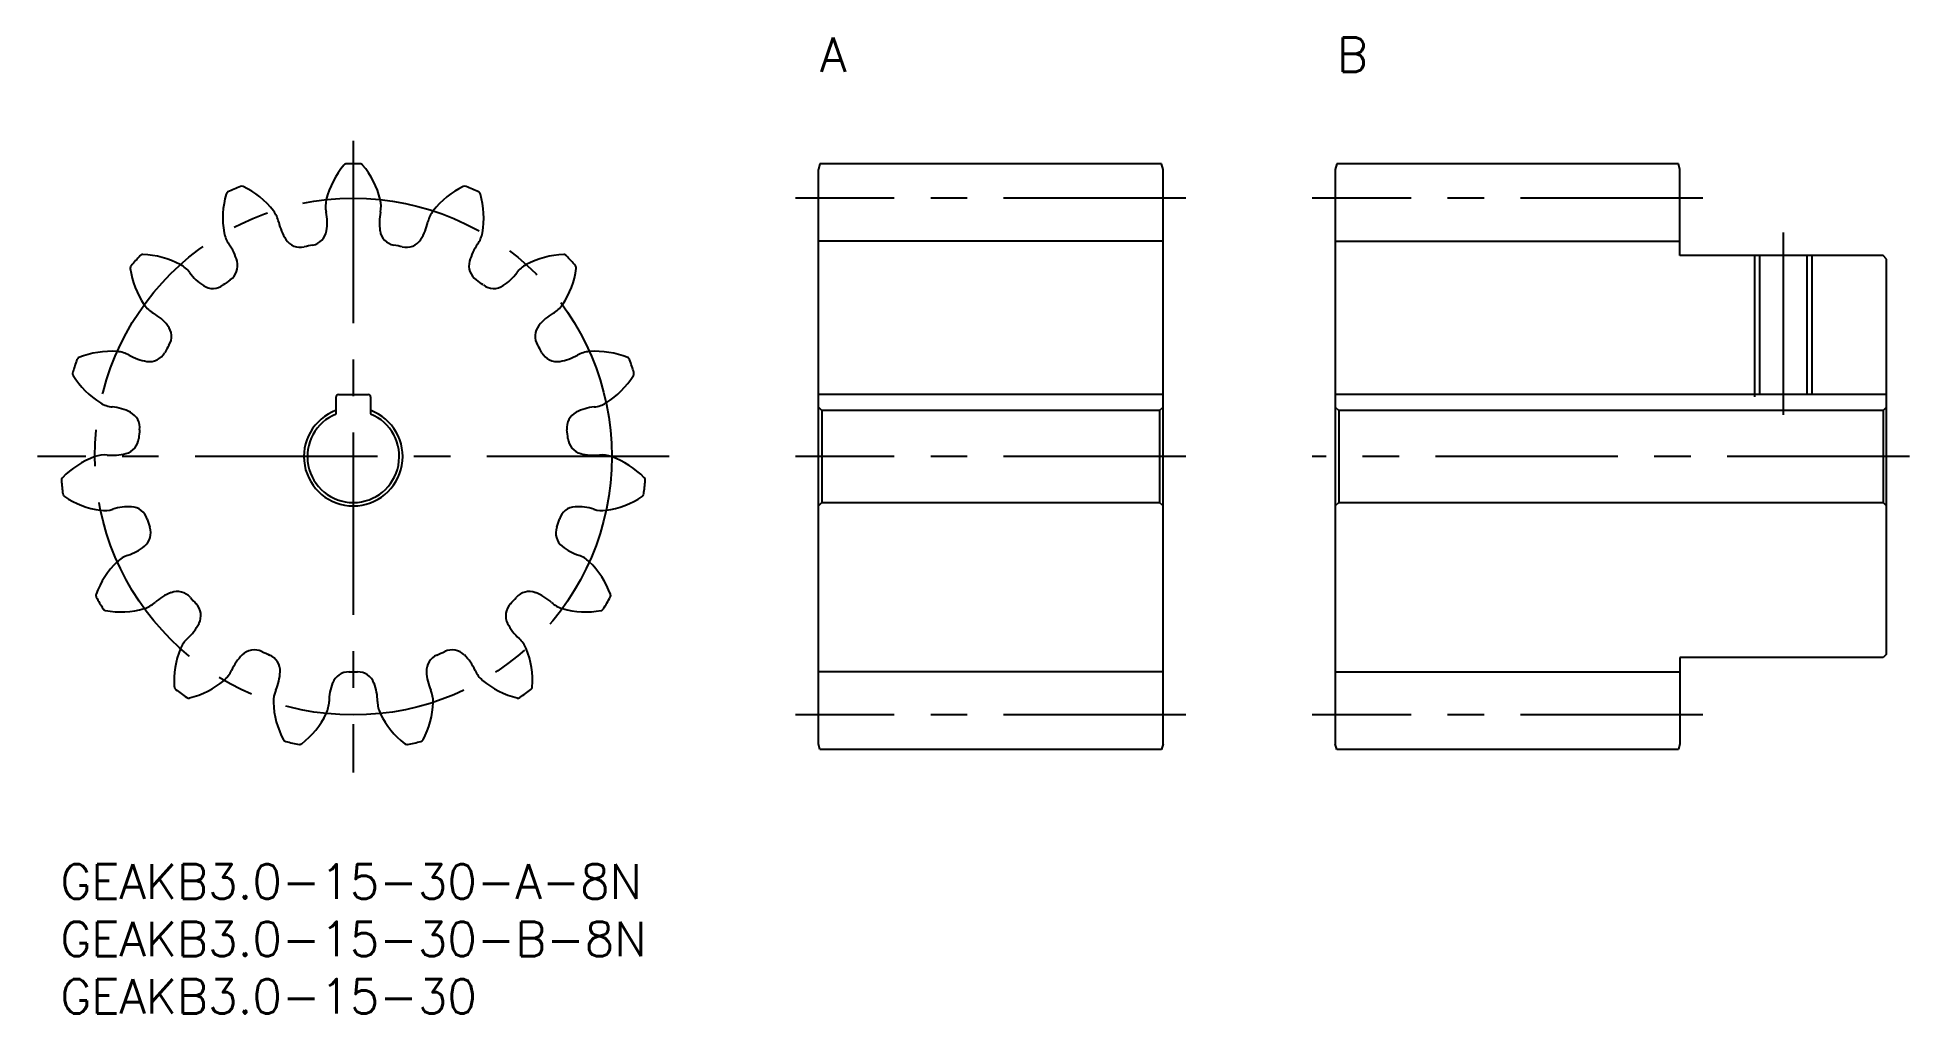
# Model space of a CAD drawing. Extents: x -2 to 161, y -13 to 72.
import ezdxf

# ---------------------------------------------------------------- set-up
doc = ezdxf.new("R2010")
doc.units = 0
doc.header["$LTSCALE"] = 0.5
doc.linetypes.add('CENTER', pattern=[50.8, 31.75, -6.35, 6.35, -6.35])
for name, color, linetype in [('MSM_CENTER', 1, 'CENTER'), ('MSM_CONTINUOUS', 7, 'CONTINUOUS'), ('MSM_NARROW', 5, 'CONTINUOUS'), ('MSM_PART_NUMBER', 7, 'CONTINUOUS')]:
    doc.layers.add(name, color=color, linetype=linetype)
doc.styles.get("Standard").update_dxf_attribs({"font": 'txt.shx', "height": 1, "bigfont": 'bigfont.shx'})

# ---------------------------------------------------------------- blocks, each defined once
blk = doc.blocks.new('*U2')
at = {"layer": 'MSM_PART_NUMBER'}
blk.add_text('GEAKB3.0-15-30-A-8N', height=3, dxfattribs=at).set_placement((0, -3))
blk = doc.blocks.new('*U3')
at = {"layer": 'MSM_PART_NUMBER'}
blk.add_text('GEAKB3.0-15-30-B-8N', height=3, dxfattribs=at).set_placement((0, -8))
blk = doc.blocks.new('*U5')
at = {"layer": 'MSM_PART_NUMBER'}
blk.add_text('GEAKB3.0-15-30', height=3, dxfattribs=at).set_placement((0, -13))
blk = doc.blocks.new('*U6')
at = {"layer": 'MSM_PART_NUMBER'}
blk.add_text('A', height=3, dxfattribs=at).set_placement((66.13, 69))
blk = doc.blocks.new('*U7')
at = {"layer": 'MSM_PART_NUMBER'}
blk.add_text('B', height=3, dxfattribs=at).set_placement((111.13, 69))

msp = doc.modelspace()

# ---------------------------------------------------------------- linework, layer by layer
at = {"layer": 'MSM_CENTER'}
for p, q in [((25.5, 63), (25.5, 8)), ((98, 58), (64, 58)), ((143, 58), (109, 58)), ((150, 55), (150, 38.9)), ((53, 35.5), (-2, 35.5)), ((98, 35.5), (64, 35.5)), ((161, 35.5), (109, 35.5)), ((98, 13), (64, 13)), ((143, 13), (109, 13))]:
    msp.add_line(p, q, dxfattribs=at)
msp.add_circle((25.5, 35.5), 22.5, dxfattribs=at)
at = {"layer": 'MSM_CONTINUOUS'}
for p, q in [((66.13, 61), (66, 60.5)), ((66, 10.5), (66, 60.5)), ((95.87, 61), (66.13, 61)), ((96, 60.5), (95.87, 61)), ((96, 10.5), (96, 60.5)), ((111.13, 61), (111, 60.5)), ((111, 60.5), (111, 10.5)), ((140.87, 61), (111.13, 61)), ((141, 60.5), (140.87, 61)), ((141, 53), (141, 60.5)), ((96, 54.25), (66, 54.25)), ((111, 54.25), (141, 54.25)), ((158.7, 53), (141, 53)), ((147.93, 53), (147.93, 40.9)), ((152.07, 53), (152.07, 40.9)), ((159, 52.7), (158.7, 53)), ((159, 18.3), (159, 52.7)), ((24.2, 40.9), (26.8, 40.9)), ((96, 40.9), (66, 40.9)), ((159, 40.9), (111, 40.9)), ((24, 39.21), (24, 40.7)), ((27, 40.7), (27, 39.21)), ((66, 39.8), (66.3, 39.5)), ((66.3, 39.5), (66.3, 31.5)), ((95.7, 39.5), (66.3, 39.5)), ((95.7, 39.5), (96, 39.8)), ((95.7, 39.5), (95.7, 31.5)), ((111, 39.8), (111.3, 39.5)), ((111.3, 39.5), (111.3, 31.5)), ((158.7, 39.5), (111.3, 39.5)), ((158.7, 39.5), (159, 39.8)), ((158.7, 39.5), (158.7, 31.5)), ((66.3, 31.5), (66, 31.2)), ((66.3, 31.5), (95.7, 31.5)), ((96, 31.2), (95.7, 31.5)), ((111.3, 31.5), (111, 31.2)), ((111.3, 31.5), (158.7, 31.5)), ((159, 31.2), (158.7, 31.5)), ((158.7, 18), (141, 18)), ((141, 18), (141, 10.5)), ((159, 18.3), (158.7, 18)), ((96, 16.75), (66, 16.75)), ((111, 16.75), (141, 16.75)), ((66.13, 10), (66, 10.5)), ((95.87, 10), (66.13, 10)), ((96, 10.5), (95.87, 10)), ((111.13, 10), (111, 10.5)), ((140.87, 10), (111.13, 10)), ((141, 10.5), (140.87, 10))]:
    msp.add_line(p, q, dxfattribs=at)
for centre, radius, start, end in [((30.43, 56.06), 7.5, 139.9715, 166), ((24.91, 60.69), 0.3, 91.3368, 139.9715), ((25.5, 35.5), 25.5, 88.6632, 91.3368), ((26.09, 60.69), 0.3, 40.0285, 88.6632), ((20.57, 56.06), 7.5, 14, 40.0285), ((25.5, 35.5), 25.5, 112.6632, 115.3368), ((15.79, 58.75), 0.3, 64.0285, 112.6632), ((12.64, 52.28), 7.5, 38, 64.0285), ((38.36, 52.28), 7.5, 115.9715, 142), ((35.21, 58.75), 0.3, 67.3368, 115.9715), ((25.5, 35.5), 25.5, 64.6632, 67.3368), ((21.64, 56.29), 7.5, 163.9715, 190), ((14.72, 58.28), 0.3, 115.3368, 163.9715), ((25.5, 57.29), 2.42, 166, 191.736), ((25.5, 57.29), 2.42, 348.264, 14), ((36.28, 58.28), 0.3, 16.0285, 64.6632), ((29.36, 56.29), 7.5, 350, 16.0285), ((16.64, 55.41), 2.42, 12.264, 38), ((23.52, 56.9), 4.62, 192.3006, 212.7471), ((18.61, 55.86), 4.62, 351.2529, 11.6994), ((32.39, 55.86), 4.62, 168.3006, 188.7471), ((27.48, 56.9), 4.62, 327.2529, 347.6994), ((34.36, 55.41), 2.42, 142, 167.736), ((16.64, 55.41), 2.42, 190, 215.736), ((10.92, 51.3), 4.62, 15.2529, 35.6994), ((20.89, 55.22), 1.5, 212.7471, 283.145), ((25.5, 35.5), 18.75, 100.855, 103.145), ((21.69, 55.39), 1.5, 280.855, 351.2529), ((29.31, 55.39), 1.5, 188.7471, 259.145), ((25.5, 35.5), 18.75, 76.855, 79.145), ((30.11, 55.22), 1.5, 256.855, 327.2529), ((40.08, 51.3), 4.62, 144.3006, 164.7471), ((34.36, 55.41), 2.42, 324.264, 350), ((25.5, 35.5), 25.5, 136.6632, 139.3368), ((7.17, 52.79), 0.3, 88.0285, 136.6632), ((6.92, 45.6), 7.5, 62, 88.0285), ((9.31, 50.08), 2.42, 36.264, 62), ((13.93, 52.12), 1.5, 304.855, 15.2529), ((37.07, 52.12), 1.5, 164.7471, 235.145), ((41.69, 50.08), 2.42, 118, 143.736), ((44.08, 45.6), 7.5, 91.9715, 118), ((43.83, 52.79), 0.3, 43.3368, 91.9715), ((25.5, 35.5), 25.5, 40.6632, 43.3368), ((6.38, 51.92), 0.3, 139.3368, 187.9715), ((13.51, 52.92), 7.5, 187.9715, 214), ((14.98, 54.25), 4.62, 216.3006, 236.7471), ((25.5, 35.5), 18.75, 124.855, 127.145), ((25.5, 35.5), 18.75, 52.855, 55.145), ((36.02, 54.25), 4.62, 303.2529, 323.6994), ((37.49, 52.92), 7.5, 326, 352.0285), ((44.62, 51.92), 0.3, 352.0285, 40.6632), ((13.27, 51.64), 1.5, 236.7471, 307.145), ((37.73, 51.64), 1.5, 232.855, 303.2529), ((9.31, 50.08), 2.42, 214, 239.736), ((5.76, 44), 4.62, 39.2529, 59.6994), ((45.24, 44), 4.62, 120.3006, 140.7471), ((41.69, 50.08), 2.42, 300.264, 326), ((8.17, 45.97), 1.5, 328.855, 39.2529), ((42.83, 45.97), 1.5, 140.7471, 211.145), ((1.72, 43.84), 0.3, 112.0285, 160.6632), ((4.42, 37.17), 7.5, 86, 112.0285), ((4.78, 42.23), 2.42, 60.264, 86), ((8.27, 48.35), 4.62, 240.3006, 260.7471), ((7.76, 45.27), 1.5, 260.7471, 331.145), ((25.5, 35.5), 18.75, 148.855, 151.145), ((25.5, 35.5), 18.75, 28.855, 31.145), ((43.24, 45.27), 1.5, 208.855, 279.2529), ((42.73, 48.35), 4.62, 279.2529, 299.6994), ((46.22, 42.23), 2.42, 94, 119.736), ((46.58, 37.17), 7.5, 67.9715, 94), ((49.28, 43.84), 0.3, 19.3368, 67.9715), ((1.36, 42.73), 0.3, 163.3368, 211.9715), ((25.5, 35.5), 25.5, 160.6632, 163.3368), ((7.47, 46.54), 7.5, 211.9715, 238), ((43.53, 46.54), 7.5, 302, 328.0285), ((25.5, 35.5), 25.5, 16.6632, 19.3368), ((49.64, 42.73), 0.3, 328.0285, 16.6632), ((24.2, 40.7), 0.2, 90, 180), ((26.8, 40.7), 0.2, 0, 90), ((4.78, 42.23), 2.42, 238, 263.736), ((4.01, 35.24), 4.62, 63.2529, 83.6994), ((5.41, 38.02), 1.5, 352.855, 63.2529), ((25.5, 35.5), 4.3, 110.4162, 69.5838), ((25.5, 35.5), 4, 112.0243, 67.9757), ((45.59, 38.02), 1.5, 116.7471, 187.145), ((46.99, 35.24), 4.62, 96.3006, 116.7471), ((46.22, 42.23), 2.42, 276.264, 302), ((25.5, 35.5), 18.75, 172.855, 175.145), ((25.5, 35.5), 18.75, 4.855, 7.145), ((5.32, 37.21), 1.5, 284.7471, 355.145), ((45.68, 37.21), 1.5, 184.855, 255.2529), ((5.57, 28.45), 7.5, 110, 136.0285), ((3.83, 33.22), 2.42, 84.264, 110), ((4.53, 40.23), 4.62, 264.3006, 284.7471), ((46.47, 40.23), 4.62, 255.2529, 275.6994), ((47.17, 33.22), 2.42, 70, 95.736), ((45.43, 28.45), 7.5, 43.9715, 70), ((0.38, 33.45), 0.3, 136.0285, 184.6632), ((25.5, 35.5), 25.5, 184.6632, 187.3368), ((25.5, 35.5), 25.5, 352.6632, 355.3368), ((50.62, 33.45), 0.3, 355.3368, 43.9715), ((0.51, 32.28), 0.3, 187.3368, 235.9715), ((4.54, 38.25), 7.5, 235.9715, 262), ((5.97, 26.52), 4.62, 87.2529, 107.6994), ((6.12, 29.63), 1.5, 16.855, 87.2529), ((44.88, 29.63), 1.5, 92.7471, 163.145), ((45.03, 26.52), 4.62, 72.3006, 92.7471), ((46.46, 38.25), 7.5, 278, 304.0285), ((50.49, 32.28), 0.3, 304.0285, 352.6632), ((3.83, 33.22), 2.42, 262, 287.736), ((6.37, 28.86), 1.5, 308.7471, 19.145), ((25.5, 35.5), 18.75, 196.855, 199.145), ((44.63, 28.86), 1.5, 160.855, 231.2529), ((25.5, 35.5), 18.75, 340.855, 343.145), ((47.17, 33.22), 2.42, 252.264, 278), ((10.16, 20.95), 7.5, 134, 160.0285), ((6.63, 24.6), 2.42, 108.264, 134), ((4.42, 31.29), 4.62, 288.3006, 308.7471), ((46.58, 31.29), 4.62, 231.2529, 251.6994), ((44.37, 24.6), 2.42, 46, 71.736), ((40.84, 20.95), 7.5, 19.9715, 46), ((3.39, 23.41), 0.3, 160.0285, 208.6632), ((25.5, 35.5), 25.5, 208.6632, 211.3368), ((11.31, 19.35), 4.62, 111.2529, 131.6994), ((10.18, 22.25), 1.5, 40.855, 111.2529), ((25.5, 35.5), 18.75, 220.855, 223.145), ((25.5, 35.5), 18.75, 316.855, 319.145), ((40.82, 22.25), 1.5, 68.7471, 139.145), ((39.69, 19.35), 4.62, 48.3006, 68.7471), ((25.5, 35.5), 25.5, 328.6632, 331.3368), ((47.61, 23.41), 0.3, 331.3368, 19.9715), ((3.98, 22.39), 0.3, 211.3368, 259.9715), ((5.23, 29.48), 7.5, 259.9715, 286), ((6.63, 24.6), 2.42, 286, 311.736), ((10.73, 21.65), 1.5, 332.7471, 43.145), ((40.27, 21.65), 1.5, 136.855, 207.2529), ((44.37, 24.6), 2.42, 228.264, 254), ((45.77, 29.48), 7.5, 254, 280.0285), ((47.02, 22.39), 0.3, 280.0285, 328.6632), ((12.69, 17.87), 2.42, 132.264, 158), ((7.96, 23.08), 4.62, 312.3006, 332.7471), ((43.04, 23.08), 4.62, 207.2529, 227.6994), ((38.31, 17.87), 2.42, 22, 47.736), ((17.4, 15.97), 7.5, 158, 184.0285), ((19.11, 14.98), 4.62, 135.2529, 155.6994), ((16.9, 17.17), 1.5, 64.855, 135.2529), ((25.5, 35.5), 18.75, 244.855, 247.145), ((17.63, 16.84), 1.5, 356.7471, 67.145), ((33.37, 16.84), 1.5, 112.855, 183.2529), ((25.5, 35.5), 18.75, 292.855, 295.145), ((34.1, 17.17), 1.5, 44.7471, 115.145), ((31.89, 14.98), 4.62, 24.3006, 44.7471), ((33.6, 15.97), 7.5, 355.9715, 22), ((12.69, 17.87), 2.42, 310, 335.736), ((14.52, 17.02), 4.62, 336.3006, 356.7471), ((25.1, 15.25), 1.5, 88.855, 159.2529), ((25.5, 35.5), 18.75, 268.855, 271.145), ((25.9, 15.25), 1.5, 20.7471, 91.145), ((36.48, 17.02), 4.62, 183.2529, 203.6994), ((38.31, 17.87), 2.42, 204.264, 230), ((10.22, 15.46), 0.3, 184.0285, 232.6632), ((25.5, 35.5), 25.5, 232.6632, 235.3368), ((9.43, 21.76), 7.5, 283.9715, 310), ((20.97, 14.19), 2.42, 156.264, 182), ((28.01, 14.15), 4.62, 159.2529, 179.6994), ((22.99, 14.15), 4.62, 0.3006, 20.7471), ((30.03, 14.19), 2.42, 358, 23.736), ((41.57, 21.76), 7.5, 230, 256.0285), ((25.5, 35.5), 25.5, 304.6632, 307.3368), ((40.78, 15.46), 0.3, 307.3368, 355.9715), ((11.17, 14.77), 0.3, 235.3368, 283.9715), ((26.04, 14.36), 7.5, 182, 208.0285), ((16.41, 16.41), 7.5, 307.9715, 334), ((20.97, 14.19), 2.42, 334, 359.736), ((30.03, 14.19), 2.42, 180.264, 206), ((34.59, 16.41), 7.5, 206, 232.0285), ((24.96, 14.36), 7.5, 331.9715, 358), ((39.83, 14.77), 0.3, 256.0285, 304.6632), ((19.69, 10.98), 0.3, 208.0285, 256.6632), ((25.5, 35.5), 25.5, 256.6632, 259.3368), ((20.84, 10.74), 0.3, 259.3368, 307.9715), ((30.16, 10.74), 0.3, 232.0285, 280.6632), ((25.5, 35.5), 25.5, 280.6632, 283.3368), ((31.31, 10.98), 0.3, 283.3368, 331.9715)]:
    msp.add_arc(centre, radius, start, end, dxfattribs=at)
at = {"layer": 'MSM_NARROW'}
for p, q in [((147.5, 53), (147.5, 40.7)), ((152.5, 53), (152.5, 40.9))]:
    msp.add_line(p, q, dxfattribs=at)

# ---------------------------------------------------------------- block references
at = {"layer": 'MSM_CONTINUOUS'}
for name in ['*U6', '*U7', '*U2', '*U3', '*U5']:
    msp.add_blockref(name, (0, 0), dxfattribs=at)

doc.saveas('drawing.dxf')
